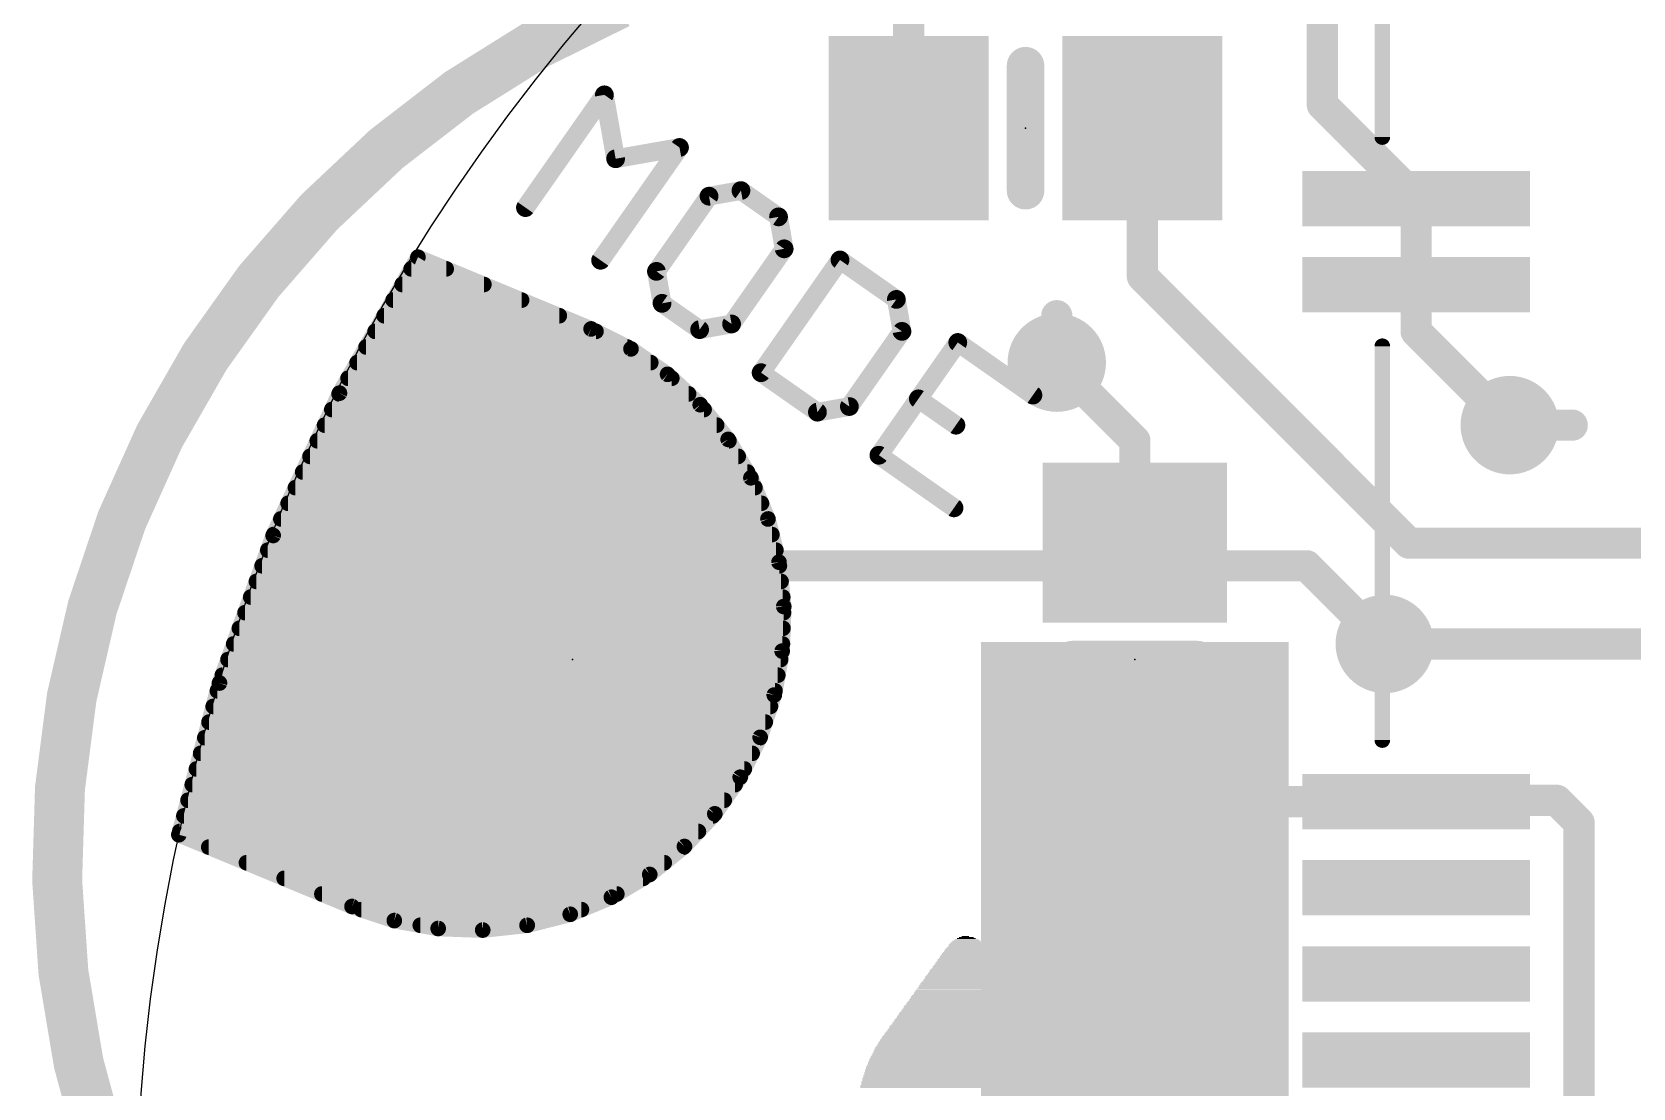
# Model space of a CAD drawing. Extents: x -22.8 to 21.3, y -24.2 to 20.5.
# Drawn here: x -16.08 to -3.06, y 1.22 to 9.8 of the extents above; entities that cross this region are included whole.
import ezdxf

# ---------------------------------------------------------------- set-up
doc = ezdxf.new("R2010")
doc.units = 0
for name, color, linetype in [('1', 12, 'CONTINUOUS'), ('16', 132, 'CONTINUOUS'), ('17', 110, 'CONTINUOUS'), ('18', 110, 'CONTINUOUS'), ('20', 53, 'CONTINUOUS'), ('21', 40, 'CONTINUOUS'), ('23', 53, 'CONTINUOUS')]:
    doc.layers.add(name, color=color, linetype=linetype)

# ---------------------------------------------------------------- blocks, each defined once
blk = doc.blocks.new('RECT')
blk.add_solid([(-0.5, -0.5), (0.5, -0.5), (-0.5, 0.5), (0.5, 0.5)])
blk = doc.blocks.new('ROUNDP')
at = {"const_width": 0.5}
blk.add_lwpolyline([(0, -0.25, 1), (0, 0.25, 1), (0, -0.25)], format="xyb", dxfattribs=at)
blk = doc.blocks.new('ROUNDV')
at = {"const_width": 0.5}
blk.add_lwpolyline([(0, -0.25, 1), (0, 0.25, 1), (0, -0.25)], format="xyb", dxfattribs=at)

msp = doc.modelspace()

# ---------------------------------------------------------------- linework, layer by layer
at = {"layer": '1'}
for points, const_width in [([(-5.588, 9.208), (-5.588, 10.287)], 0.254), ([(-8.951, 9.017), (-8.951, 10.133)], 0.254), ([(-4.825, 8.445), (-5.588, 9.208)], 0.254), ([(-7.051, 9.017), (-7.051, 7.813)], 0.254), ([(-4.825, 8.445), (-4.825, 7.745)], 0.254), ([(-12.9413, 7.9691), (-13.5793, 6.864)], 0.127), ([(-11.5333, 7.3859), (-12.9413, 7.9691)], 0.127), ([(-13.0695, 7.747), (-12.4052, 7.747)], 0.127), ([(-12.9962, 7.874), (-12.7118, 7.874)], 0.127), ([(-7.051, 7.813), (-4.883, 5.645)], 0.254), ([(-4.825, 7.745), (-4.825, 7.365)], 0.254), ([(-13.1428, 7.62), (-12.0986, 7.62)], 0.127), ([(-13.2162, 7.493), (-11.792, 7.493)], 0.127), ([(-13.2895, 7.366), (-11.4936, 7.366)], 0.127), ([(-11.2092, 7.2236), (-11.5333, 7.3859)], 0.127), ([(-4.825, 7.365), (-4.064, 6.604)], 0.254), ([(-13.3628, 7.239), (-11.2399, 7.239)], 0.127), ([(-13.4361, 7.112), (-11.0484, 7.112)], 0.127), ([(-10.9116, 7.017), (-11.2092, 7.2236)], 0.127), ([(-7.112, 6.477), (-7.747, 7.112)], 0.254), ([(-13.5095, 6.985), (-10.8772, 6.985)], 0.127), ([(-10.6463, 6.77), (-10.9116, 7.017)], 0.127), ([(-13.5793, 6.864), (-14.1186, 5.7075)], 0.127), ([(-13.5821, 6.858), (-10.7408, 6.858)], 0.127), ([(-13.6413, 6.731), (-10.6149, 6.731)], 0.127), ([(-10.4189, 6.4878), (-10.6463, 6.77)], 0.127), ([(-13.7006, 6.604), (-10.5125, 6.604)], 0.127), ([(-13.7598, 6.477), (-10.4125, 6.477)], 0.127), ([(-10.234, 6.1762), (-10.4189, 6.4878)], 0.127), ([(-7.112, 5.649), (-7.112, 6.477)], 0.254), ([(-13.819, 6.35), (-10.3371, 6.35)], 0.127), ([(-13.8782, 6.223), (-10.2618, 6.223)], 0.127), ([(-13.9374, 6.096), (-10.2008, 6.096)], 0.127), ([(-10.0953, 5.8413), (-10.234, 6.1762)], 0.127), ([(-13.9967, 5.969), (-10.1482, 5.969)], 0.127), ([(-14.0559, 5.842), (-10.0956, 5.842)], 0.127), ([(-10.0057, 5.4902), (-10.0953, 5.8413)], 0.127), ([(-14.1186, 5.7075), (-14.5551, 4.5083)], 0.127), ([(-14.1151, 5.715), (-10.0631, 5.715)], 0.127), ([(-4.883, 5.645), (4.825, 5.645)], 0.254), ([(-14.1621, 5.588), (-10.0306, 5.588)], 0.127), ([(-14.2083, 5.461), (-10.0025, 5.461)], 0.127), ([(-9.9669, 5.1299), (-10.0057, 5.4902)], 0.127), ([(-14.2546, 5.334), (-9.9889, 5.334)], 0.127), ([(-14.3008, 5.207), (-9.9752, 5.207)], 0.127), ([(-14.347, 5.08), (-9.9687, 5.08)], 0.127), ([(-9.9799, 4.7677), (-9.9669, 5.1299)], 0.127), ([(-14.3932, 4.953), (-9.9733, 4.953)], 0.127), ([(-5.08, 4.826), (-2.54, 4.826)], 0.254), ([(-14.4394, 4.826), (-9.9778, 4.826)], 0.127), ([(-10.0442, 4.411), (-9.9799, 4.7677)], 0.127), ([(-14.4857, 4.699), (-9.9923, 4.699)], 0.127), ([(-14.5551, 4.5083), (-14.8853, 3.2758)], 0.127), ([(-14.5319, 4.572), (-10.0152, 4.572)], 0.127), ([(-14.572, 4.445), (-10.0381, 4.445)], 0.127), ([(-10.1587, 4.0672), (-10.0442, 4.411)], 0.127), ([(-14.6061, 4.318), (-10.0752, 4.318)], 0.127), ([(-14.6401, 4.191), (-10.1175, 4.191)], 0.127), ([(-14.6741, 4.064), (-10.1603, 4.064)], 0.127), ([(-10.3209, 3.7431), (-10.1587, 4.0672)], 0.127), ([(-14.7082, 3.937), (-10.2238, 3.937)], 0.127), ([(-14.7422, 3.81), (-10.2874, 3.81)], 0.127), ([(-10.5276, 3.4454), (-10.3209, 3.7431)], 0.127), ([(-6.908, 3.545), (-7.112, 3.749)], 0.254), ([(-14.7762, 3.683), (-10.3626, 3.683)], 0.127), ([(-4.825, 3.545), (-6.908, 3.545)], 0.254), ([(-4.814, 3.556), (-4.825, 3.545)], 0.254), ([(-3.683, 3.556), (-4.814, 3.556)], 0.254), ([(-3.5, 3.373), (-3.683, 3.556)], 0.254), ([(-14.8102, 3.556), (-10.4508, 3.556)], 0.127), ([(-14.8443, 3.429), (-10.5429, 3.429)], 0.127), ([(-10.7745, 3.1802), (-10.5276, 3.4454)], 0.127), ([(-3.5, -4.38), (-3.5, 3.373)], 0.254), ([(-14.8853, 3.2758), (-13.4773, 2.6926)], 0.127), ([(-14.8783, 3.302), (-10.6611, 3.302)], 0.127), ([(-14.6421, 3.175), (-10.781, 3.175)], 0.127), ([(-11.0567, 2.9528), (-10.7745, 3.1802)], 0.127), ([(-14.3355, 3.048), (-10.9386, 3.048)], 0.127), ([(-11.3684, 2.7679), (-11.0567, 2.9528)], 0.127), ([(-14.0289, 2.921), (-11.1103, 2.921)], 0.127), ([(-13.7223, 2.794), (-11.3243, 2.794)], 0.127), ([(-13.4773, 2.6926), (-13.1335, 2.5781)], 0.127), ([(-11.7032, 2.6292), (-11.3684, 2.7679)], 0.127), ([(-13.4006, 2.667), (-11.6119, 2.667)], 0.127), ([(-13.1335, 2.5781), (-12.7768, 2.5138)], 0.127), ([(-12.9223, 2.54), (-12.0526, 2.54)], 0.127), ([(-12.0543, 2.5396), (-11.7032, 2.6292)], 0.127), ([(-12.7768, 2.5138), (-12.4147, 2.5008)], 0.127), ([(-12.4147, 2.5008), (-12.0543, 2.5396)], 0.127)]:
    msp.add_lwpolyline(points, dxfattribs=dict(at, const_width=const_width))
for points, const_width in [([(-5.5431, 9.2529, 1), (-5.6329, 9.1631)], 0.127), ([(-5.6515, 9.208, 1), (-5.5245, 9.208)], 0.127), ([(-6.9875, 9.017, 1), (-7.1145, 9.017)], 0.127), ([(-9.0145, 9.017, 1), (-8.8875, 9.017)], 0.127), ([(-4.7615, 8.445, 1), (-4.8885, 8.445)], 0.127), ([(-4.8699, 8.4001, 1), (-4.7801, 8.4899)], 0.127), ([(-12.9292, 7.9984, 1), (-12.9535, 7.9397)], 0.0635), ([(-12.9138, 7.9532, 1), (-12.9688, 7.9849)], 0.0635), ([(-13.0695, 7.7788, 1), (-13.0695, 7.7153)], 0.0635), ([(-12.9962, 7.9058, 1), (-12.9962, 7.8423)], 0.0635), ([(-12.7118, 7.8423, 1), (-12.7118, 7.9058)], 0.0635), ([(-12.4052, 7.7153, 1), (-12.4052, 7.7788)], 0.0635), ([(-7.0061, 7.8579, 1), (-7.0959, 7.7681)], 0.127), ([(-7.1145, 7.813, 1), (-6.9875, 7.813)], 0.127), ([(-4.7615, 7.745, 1), (-4.8885, 7.745)], 0.127), ([(-13.1428, 7.6517, 1), (-13.1428, 7.5883)], 0.0635), ([(-12.0986, 7.5883, 1), (-12.0986, 7.6517)], 0.0635), ([(-4.8885, 7.745, 1), (-4.7615, 7.745)], 0.127), ([(-13.2162, 7.5248, 1), (-13.2162, 7.4613)], 0.0635), ([(-11.792, 7.4613, 1), (-11.792, 7.5248)], 0.0635), ([(-13.2895, 7.3978, 1), (-13.2895, 7.3343)], 0.0635), ([(-11.5191, 7.4143, 1), (-11.5475, 7.3575)], 0.0635), ([(-11.5455, 7.3565, 1), (-11.5212, 7.4152)], 0.0635), ([(-11.4936, 7.3343, 1), (-11.4936, 7.3978)], 0.0635), ([(-4.7801, 7.4099, 1), (-4.8699, 7.3201)], 0.127), ([(-4.8885, 7.365, 1), (-4.7615, 7.365)], 0.127), ([(-13.3628, 7.2708, 1), (-13.3628, 7.2073)], 0.0635), ([(-11.2399, 7.2073, 1), (-11.2399, 7.2708)], 0.0635), ([(-13.4361, 7.1437, 1), (-13.4361, 7.0803)], 0.0635), ([(-11.1911, 7.2497, 1), (-11.2274, 7.1976)], 0.0635), ([(-11.2235, 7.1952, 1), (-11.195, 7.252)], 0.0635), ([(-11.0484, 7.0803, 1), (-11.0484, 7.1437)], 0.0635), ([(-7.7021, 7.1569, 1), (-7.7919, 7.0671)], 0.127), ([(-13.5095, 7.0168, 1), (-13.5095, 6.9533)], 0.0635), ([(-10.8899, 7.0402, 1), (-10.9332, 6.9937)], 0.0635), ([(-10.9297, 6.9909, 1), (-10.8934, 7.043)], 0.0635), ([(-10.8772, 6.9533, 1), (-10.8772, 7.0168)], 0.0635), ([(-13.5821, 6.8898, 1), (-13.5821, 6.8263)], 0.0635), ([(-13.6068, 6.8798, 1), (-13.5518, 6.8481)], 0.0635), ([(-13.5506, 6.8505, 1), (-13.6081, 6.8774)], 0.0635), ([(-10.7408, 6.8263, 1), (-10.7408, 6.8898)], 0.0635), ([(-13.6413, 6.7628, 1), (-13.6413, 6.6993)], 0.0635), ([(-10.6216, 6.7899, 1), (-10.671, 6.7501)], 0.0635), ([(-10.668, 6.7468, 1), (-10.6247, 6.7932)], 0.0635), ([(-10.6149, 6.6993, 1), (-10.6149, 6.7628)], 0.0635), ([(-13.7006, 6.6357, 1), (-13.7006, 6.5723)], 0.0635), ([(-10.5125, 6.5723, 1), (-10.5125, 6.6357)], 0.0635), ([(-4.1089, 6.5591, 1), (-4.0191, 6.6489)], 0.127), ([(-13.7598, 6.5088, 1), (-13.7598, 6.4453)], 0.0635), ([(-10.3916, 6.504, 1), (-10.4462, 6.4716)], 0.0635), ([(-10.4436, 6.4679, 1), (-10.3942, 6.5077)], 0.0635), ([(-10.4125, 6.4453, 1), (-10.4125, 6.5088)], 0.0635), ([(-7.0485, 6.477, 1), (-7.1755, 6.477)], 0.127), ([(-7.1569, 6.4321, 1), (-7.0671, 6.5219)], 0.127), ([(-13.819, 6.3818, 1), (-13.819, 6.3183)], 0.0635), ([(-10.3371, 6.3183, 1), (-10.3371, 6.3818)], 0.0635), ([(-13.8782, 6.2547, 1), (-13.8782, 6.1913)], 0.0635), ([(-10.2618, 6.1913, 1), (-10.2618, 6.2547)], 0.0635), ([(-13.9374, 6.1277, 1), (-13.9374, 6.0643)], 0.0635), ([(-10.2047, 6.1883, 1), (-10.2633, 6.164)], 0.0635), ([(-10.2613, 6.16, 1), (-10.2067, 6.1924)], 0.0635), ([(-10.2008, 6.0643, 1), (-10.2008, 6.1277)], 0.0635), ([(-13.9967, 6.0008, 1), (-13.9967, 5.9373)], 0.0635), ([(-10.1482, 5.9373, 1), (-10.1482, 6.0008)], 0.0635), ([(-14.0559, 5.8738, 1), (-14.0559, 5.8103)], 0.0635), ([(-10.0645, 5.8492, 1), (-10.1261, 5.8335)], 0.0635), ([(-10.1246, 5.8292, 1), (-10.066, 5.8535)], 0.0635), ([(-10.0956, 5.8103, 1), (-10.0956, 5.8738)], 0.0635), ([(-14.1474, 5.7209, 1), (-14.0898, 5.694)], 0.0635), ([(-14.0888, 5.6966, 1), (-14.1485, 5.7183)], 0.0635), ([(-14.1151, 5.7467, 1), (-14.1151, 5.6833)], 0.0635), ([(-10.0631, 5.6833, 1), (-10.0631, 5.7467)], 0.0635), ([(-4.883, 5.7085, 1), (-4.883, 5.5815)], 0.127), ([(-4.9279, 5.6001, 1), (-4.8381, 5.6899)], 0.127), ([(-14.1621, 5.6197, 1), (-14.1621, 5.5563)], 0.0635), ([(-10.0306, 5.5563, 1), (-10.0306, 5.6197)], 0.0635), ([(-7.1755, 5.649, 1), (-7.0485, 5.649)], 0.127), ([(-14.2083, 5.4928, 1), (-14.2083, 5.4293)], 0.0635), ([(-9.9741, 5.4936, 1), (-10.0373, 5.4868)], 0.0635), ([(-10.0364, 5.4823, 1), (-9.9749, 5.498)], 0.0635), ([(-10.0025, 5.4293, 1), (-10.0025, 5.4928)], 0.0635), ([(-14.2546, 5.3658, 1), (-14.2546, 5.3023)], 0.0635), ([(-9.9889, 5.3023, 1), (-9.9889, 5.3658)], 0.0635), ([(-14.3008, 5.2387, 1), (-14.3008, 5.1753)], 0.0635), ([(-9.9752, 5.1753, 1), (-9.9752, 5.2387)], 0.0635), ([(-14.347, 5.1117, 1), (-14.347, 5.0483)], 0.0635), ([(-9.9352, 5.1287, 1), (-9.9987, 5.131)], 0.0635), ([(-9.9985, 5.1265, 1), (-9.9354, 5.1333)], 0.0635), ([(-9.9687, 5.0483, 1), (-9.9687, 5.1117)], 0.0635), ([(-14.3932, 4.9848, 1), (-14.3932, 4.9213)], 0.0635), ([(-9.9733, 4.9213, 1), (-9.9733, 4.9848)], 0.0635), ([(-5.08, 4.8895, 1), (-5.08, 4.7625)], 0.127), ([(-14.4394, 4.8578, 1), (-14.4394, 4.7943)], 0.0635), ([(-9.9486, 4.7621, 1), (-10.0111, 4.7733)], 0.0635), ([(-9.9778, 4.7943, 1), (-9.9778, 4.8578)], 0.0635), ([(-14.4857, 4.7307, 1), (-14.4857, 4.6673)], 0.0635), ([(-10.0116, 4.7688, 1), (-9.9481, 4.7666)], 0.0635), ([(-9.9923, 4.6673, 1), (-9.9923, 4.7307)], 0.0635), ([(-14.5244, 4.5001, 1), (-14.5857, 4.5166)], 0.0635), ([(-14.5319, 4.6037, 1), (-14.5319, 4.5403)], 0.0635), ([(-10.0152, 4.5403, 1), (-10.0152, 4.6037)], 0.0635), ([(-14.572, 4.4768, 1), (-14.572, 4.4133)], 0.0635), ([(-14.5849, 4.5192, 1), (-14.5252, 4.4975)], 0.0635), ([(-10.0755, 4.4167, 1), (-10.013, 4.4054)], 0.0635), ([(-10.0141, 4.401, 1), (-10.0744, 4.4211)], 0.0635), ([(-10.0381, 4.4133, 1), (-10.0381, 4.4768)], 0.0635), ([(-14.6061, 4.3498, 1), (-14.6061, 4.2863)], 0.0635), ([(-10.0752, 4.2863, 1), (-10.0752, 4.3498)], 0.0635), ([(-14.6401, 4.2227, 1), (-14.6401, 4.1593)], 0.0635), ([(-10.1175, 4.1593, 1), (-10.1175, 4.2227)], 0.0635), ([(-14.6741, 4.0957, 1), (-14.6741, 4.0323)], 0.0635), ([(-10.1888, 4.0772, 1), (-10.1285, 4.0572)], 0.0635), ([(-10.1303, 4.053, 1), (-10.1871, 4.0814)], 0.0635), ([(-10.1603, 4.0323, 1), (-10.1603, 4.0957)], 0.0635), ([(-14.7082, 3.9688, 1), (-14.7082, 3.9053)], 0.0635), ([(-10.2238, 3.9053, 1), (-10.2238, 3.9688)], 0.0635), ([(-14.7422, 3.8418, 1), (-14.7422, 3.7782)], 0.0635), ([(-10.3493, 3.7573, 1), (-10.2925, 3.7289)], 0.0635), ([(-10.2948, 3.725, 1), (-10.347, 3.7612)], 0.0635), ([(-10.2874, 3.7782, 1), (-10.2874, 3.8418)], 0.0635), ([(-7.0671, 3.7939, 1), (-7.1569, 3.7041)], 0.127), ([(-14.7762, 3.7148, 1), (-14.7762, 3.6513)], 0.0635), ([(-10.3626, 3.6513, 1), (-10.3626, 3.7148)], 0.0635), ([(-6.908, 3.6085, 1), (-6.908, 3.4815)], 0.127), ([(-6.9529, 3.5001, 1), (-6.8631, 3.5899)], 0.127), ([(-4.8699, 3.5899, 1), (-4.7801, 3.5001)], 0.127), ([(-4.814, 3.6195, 1), (-4.814, 3.4925)], 0.127), ([(-4.7691, 3.5111, 1), (-4.8589, 3.6009)], 0.127), ([(-4.825, 3.4815, 1), (-4.825, 3.6085)], 0.127), ([(-3.6381, 3.6009, 1), (-3.7279, 3.5111)], 0.127), ([(-3.683, 3.4925, 1), (-3.683, 3.6195)], 0.127), ([(-14.8102, 3.5878, 1), (-14.8102, 3.5242)], 0.0635), ([(-10.4508, 3.5242, 1), (-10.4508, 3.5878)], 0.0635), ([(-14.8443, 3.4608, 1), (-14.8443, 3.3973)], 0.0635), ([(-10.5537, 3.4635, 1), (-10.5015, 3.4273)], 0.0635), ([(-10.5043, 3.4238, 1), (-10.5508, 3.4671)], 0.0635), ([(-10.5429, 3.3973, 1), (-10.5429, 3.4608)], 0.0635), ([(-3.4365, 3.373, 1), (-3.5635, 3.373)], 0.127), ([(-3.5449, 3.3281, 1), (-3.4551, 3.4179)], 0.127), ([(-14.8732, 3.3051, 1), (-14.8975, 3.2464)], 0.0635), ([(-14.916, 3.284, 1), (-14.8547, 3.2675)], 0.0635), ([(-14.8783, 3.3338, 1), (-14.8783, 3.2702)], 0.0635), ([(-10.6611, 3.2702, 1), (-10.6611, 3.3338)], 0.0635), ([(-14.6421, 3.2068, 1), (-14.6421, 3.1433)], 0.0635), ([(-10.7978, 3.2018, 1), (-10.7513, 3.1586)], 0.0635), ([(-10.7546, 3.1555, 1), (-10.7944, 3.2049)], 0.0635), ([(-10.781, 3.1433, 1), (-10.781, 3.2068)], 0.0635), ([(-14.3355, 3.0798, 1), (-14.3355, 3.0162)], 0.0635), ([(-11.0766, 2.9775, 1), (-11.0368, 2.9281)], 0.0635), ([(-11.0405, 2.9255, 1), (-11.0729, 2.9801)], 0.0635), ([(-10.9386, 3.0162, 1), (-10.9386, 3.0798)], 0.0635), ([(-14.0289, 2.9528, 1), (-14.0289, 2.8893)], 0.0635), ([(-11.1103, 2.8893, 1), (-11.1103, 2.9528)], 0.0635), ([(-13.7223, 2.8258, 1), (-13.7223, 2.7622)], 0.0635), ([(-13.4673, 2.7227, 1), (-13.4874, 2.6624)], 0.0635), ([(-13.4895, 2.6632, 1), (-13.4652, 2.7219)], 0.0635), ([(-11.3846, 2.7952, 1), (-11.3522, 2.7406)], 0.0635), ([(-11.3562, 2.7385, 1), (-11.3805, 2.7972)], 0.0635), ([(-11.3243, 2.7622, 1), (-11.3243, 2.8258)], 0.0635), ([(-13.4006, 2.6988, 1), (-13.4006, 2.6353)], 0.0635), ([(-13.1279, 2.6093, 1), (-13.1391, 2.5469)], 0.0635), ([(-13.1435, 2.548, 1), (-13.1235, 2.6082)], 0.0635), ([(-12.9223, 2.5718, 1), (-12.9223, 2.5082)], 0.0635), ([(-12.0526, 2.5082, 1), (-12.0526, 2.5718)], 0.0635), ([(-11.7153, 2.6585, 1), (-11.691, 2.5999)], 0.0635), ([(-11.6953, 2.5984, 1), (-11.711, 2.6599)], 0.0635), ([(-11.6119, 2.6353, 1), (-11.6119, 2.6988)], 0.0635), ([(-12.7757, 2.5455, 1), (-12.778, 2.482)], 0.0635), ([(-12.7825, 2.4825, 1), (-12.7712, 2.545)], 0.0635), ([(-12.4181, 2.5324, 1), (-12.4113, 2.4693)], 0.0635), ([(-12.4158, 2.4691, 1), (-12.4135, 2.5326)], 0.0635), ([(-12.0622, 2.5703, 1), (-12.0465, 2.5088)], 0.0635), ([(-12.0509, 2.508, 1), (-12.0577, 2.5711)], 0.0635)]:
    msp.add_lwpolyline(points, format="xyb", dxfattribs=dict(at, const_width=const_width))
at = {"layer": '16'}
for points, const_width in [([(-11.303, 10.033, 0.4142), (-15.24, 0)], 0.4064), ([(-12.9292, 7.9984, 1), (-12.9535, 7.9397)], 0.0635), ([(-12.9138, 7.9532, 1), (-12.9688, 7.9849)], 0.0635), ([(-13.0695, 7.7788, 1), (-13.0695, 7.7153)], 0.0635), ([(-12.9962, 7.9058, 1), (-12.9962, 7.8423)], 0.0635), ([(-12.7118, 7.8423, 1), (-12.7118, 7.9058)], 0.0635), ([(-12.4052, 7.7153, 1), (-12.4052, 7.7788)], 0.0635), ([(-13.1428, 7.6517, 1), (-13.1428, 7.5883)], 0.0635), ([(-12.0986, 7.5883, 1), (-12.0986, 7.6517)], 0.0635), ([(-13.2162, 7.5248, 1), (-13.2162, 7.4613)], 0.0635), ([(-11.792, 7.4613, 1), (-11.792, 7.5248)], 0.0635), ([(-7.6835, 7.493, 1), (-7.8105, 7.493)], 0.127), ([(-13.2895, 7.3978, 1), (-13.2895, 7.3343)], 0.0635), ([(-11.5191, 7.4143, 1), (-11.5475, 7.3575)], 0.0635), ([(-11.5455, 7.3565, 1), (-11.5212, 7.4152)], 0.0635), ([(-11.4936, 7.3343, 1), (-11.4936, 7.3978)], 0.0635), ([(-13.3628, 7.2708, 1), (-13.3628, 7.2073)], 0.0635), ([(-11.2399, 7.2073, 1), (-11.2399, 7.2708)], 0.0635), ([(-13.4361, 7.1437, 1), (-13.4361, 7.0803)], 0.0635), ([(-11.1911, 7.2497, 1), (-11.2274, 7.1976)], 0.0635), ([(-11.2235, 7.1952, 1), (-11.195, 7.252)], 0.0635), ([(-11.0484, 7.0803, 1), (-11.0484, 7.1437)], 0.0635), ([(-7.8105, 7.112, 1), (-7.6835, 7.112)], 0.127), ([(-13.5095, 7.0168, 1), (-13.5095, 6.9533)], 0.0635), ([(-10.8899, 7.0402, 1), (-10.9332, 6.9937)], 0.0635), ([(-10.9297, 6.9909, 1), (-10.8934, 7.043)], 0.0635), ([(-10.8772, 6.9533, 1), (-10.8772, 7.0168)], 0.0635), ([(-13.5821, 6.8898, 1), (-13.5821, 6.8263)], 0.0635), ([(-13.6068, 6.8798, 1), (-13.5518, 6.8481)], 0.0635), ([(-13.5506, 6.8505, 1), (-13.6081, 6.8774)], 0.0635), ([(-10.7408, 6.8263, 1), (-10.7408, 6.8898)], 0.0635), ([(-13.6413, 6.7628, 1), (-13.6413, 6.6993)], 0.0635), ([(-10.6216, 6.7899, 1), (-10.671, 6.7501)], 0.0635), ([(-10.668, 6.7468, 1), (-10.6247, 6.7932)], 0.0635), ([(-10.6149, 6.6993, 1), (-10.6149, 6.7628)], 0.0635), ([(-13.7006, 6.6357, 1), (-13.7006, 6.5723)], 0.0635), ([(-10.5125, 6.5723, 1), (-10.5125, 6.6357)], 0.0635), ([(-4.064, 6.6675, 1), (-4.064, 6.5405)], 0.127), ([(-3.556, 6.5405, 1), (-3.556, 6.6675)], 0.127), ([(-13.7598, 6.5088, 1), (-13.7598, 6.4453)], 0.0635), ([(-10.3916, 6.504, 1), (-10.4462, 6.4716)], 0.0635), ([(-10.4436, 6.4679, 1), (-10.3942, 6.5077)], 0.0635), ([(-10.4125, 6.4453, 1), (-10.4125, 6.5088)], 0.0635), ([(-13.819, 6.3818, 1), (-13.819, 6.3183)], 0.0635), ([(-10.3371, 6.3183, 1), (-10.3371, 6.3818)], 0.0635), ([(-13.8782, 6.2547, 1), (-13.8782, 6.1913)], 0.0635), ([(-10.2618, 6.1913, 1), (-10.2618, 6.2547)], 0.0635), ([(-13.9374, 6.1277, 1), (-13.9374, 6.0643)], 0.0635), ([(-10.2047, 6.1883, 1), (-10.2633, 6.164)], 0.0635), ([(-10.2613, 6.16, 1), (-10.2067, 6.1924)], 0.0635), ([(-10.2008, 6.0643, 1), (-10.2008, 6.1277)], 0.0635), ([(-13.9967, 6.0008, 1), (-13.9967, 5.9373)], 0.0635), ([(-10.1482, 5.9373, 1), (-10.1482, 6.0008)], 0.0635), ([(-14.0559, 5.8738, 1), (-14.0559, 5.8103)], 0.0635), ([(-10.0645, 5.8492, 1), (-10.1261, 5.8335)], 0.0635), ([(-10.1246, 5.8292, 1), (-10.066, 5.8535)], 0.0635), ([(-10.0956, 5.8103, 1), (-10.0956, 5.8738)], 0.0635), ([(-14.1474, 5.7209, 1), (-14.0898, 5.694)], 0.0635), ([(-14.0888, 5.6966, 1), (-14.1485, 5.7183)], 0.0635), ([(-14.1151, 5.7467, 1), (-14.1151, 5.6833)], 0.0635), ([(-10.0631, 5.6833, 1), (-10.0631, 5.7467)], 0.0635), ([(-14.1621, 5.6197, 1), (-14.1621, 5.5563)], 0.0635), ([(-10.0306, 5.5563, 1), (-10.0306, 5.6197)], 0.0635), ([(-14.2083, 5.4928, 1), (-14.2083, 5.4293)], 0.0635), ([(-10.922, 5.5245, 1), (-10.922, 5.3975)], 0.127), ([(-10.8771, 5.4161, 1), (-10.9669, 5.5059)], 0.127), ([(-9.9741, 5.4936, 1), (-10.0373, 5.4868)], 0.0635), ([(-10.0364, 5.4823, 1), (-9.9749, 5.498)], 0.0635), ([(-10.0025, 5.4293, 1), (-10.0025, 5.4928)], 0.0635), ([(-5.6701, 5.5059, 1), (-5.7599, 5.4161)], 0.127), ([(-5.715, 5.3975, 1), (-5.715, 5.5245)], 0.127), ([(-14.2546, 5.3658, 1), (-14.2546, 5.3023)], 0.0635), ([(-9.9889, 5.3023, 1), (-9.9889, 5.3658)], 0.0635), ([(-14.3008, 5.2387, 1), (-14.3008, 5.1753)], 0.0635), ([(-9.9752, 5.1753, 1), (-9.9752, 5.2387)], 0.0635), ([(-14.347, 5.1117, 1), (-14.347, 5.0483)], 0.0635), ([(-9.9352, 5.1287, 1), (-9.9987, 5.131)], 0.0635), ([(-9.9985, 5.1265, 1), (-9.9354, 5.1333)], 0.0635), ([(-9.9687, 5.0483, 1), (-9.9687, 5.1117)], 0.0635), ([(-14.3932, 4.9848, 1), (-14.3932, 4.9213)], 0.0635), ([(-9.9733, 4.9213, 1), (-9.9733, 4.9848)], 0.0635), ([(-14.4394, 4.8578, 1), (-14.4394, 4.7943)], 0.0635), ([(-9.9486, 4.7621, 1), (-10.0111, 4.7733)], 0.0635), ([(-9.9778, 4.7943, 1), (-9.9778, 4.8578)], 0.0635), ([(-5.1249, 4.7811, 1), (-5.0351, 4.8709)], 0.127), ([(-14.4857, 4.7307, 1), (-14.4857, 4.6673)], 0.0635), ([(-11.7289, 4.7439, 1), (-11.6391, 4.6541)], 0.127), ([(-10.0116, 4.7688, 1), (-9.9481, 4.7666)], 0.0635), ([(-9.9923, 4.6673, 1), (-9.9923, 4.7307)], 0.0635), ([(-14.5244, 4.5001, 1), (-14.5857, 4.5166)], 0.0635), ([(-14.5319, 4.6037, 1), (-14.5319, 4.5403)], 0.0635), ([(-10.0152, 4.5403, 1), (-10.0152, 4.6037)], 0.0635), ([(-14.572, 4.4768, 1), (-14.572, 4.4133)], 0.0635), ([(-14.5849, 4.5192, 1), (-14.5252, 4.4975)], 0.0635), ([(-10.0755, 4.4167, 1), (-10.013, 4.4054)], 0.0635), ([(-10.0141, 4.401, 1), (-10.0744, 4.4211)], 0.0635), ([(-10.0381, 4.4133, 1), (-10.0381, 4.4768)], 0.0635), ([(-14.6061, 4.3498, 1), (-14.6061, 4.2863)], 0.0635), ([(-10.0752, 4.2863, 1), (-10.0752, 4.3498)], 0.0635), ([(-14.6401, 4.2227, 1), (-14.6401, 4.1593)], 0.0635), ([(-10.1175, 4.1593, 1), (-10.1175, 4.2227)], 0.0635), ([(-14.6741, 4.0957, 1), (-14.6741, 4.0323)], 0.0635), ([(-10.1888, 4.0772, 1), (-10.1285, 4.0572)], 0.0635), ([(-10.1303, 4.053, 1), (-10.1871, 4.0814)], 0.0635), ([(-10.1603, 4.0323, 1), (-10.1603, 4.0957)], 0.0635), ([(-14.7082, 3.9688, 1), (-14.7082, 3.9053)], 0.0635), ([(-10.2238, 3.9053, 1), (-10.2238, 3.9688)], 0.0635), ([(-14.7422, 3.8418, 1), (-14.7422, 3.7782)], 0.0635), ([(-10.3493, 3.7573, 1), (-10.2925, 3.7289)], 0.0635), ([(-10.2948, 3.725, 1), (-10.347, 3.7612)], 0.0635), ([(-10.2874, 3.7782, 1), (-10.2874, 3.8418)], 0.0635), ([(-14.7762, 3.7148, 1), (-14.7762, 3.6513)], 0.0635), ([(-10.3626, 3.6513, 1), (-10.3626, 3.7148)], 0.0635), ([(-14.8102, 3.5878, 1), (-14.8102, 3.5242)], 0.0635), ([(-10.4508, 3.5242, 1), (-10.4508, 3.5878)], 0.0635), ([(-14.8443, 3.4608, 1), (-14.8443, 3.3973)], 0.0635), ([(-10.5537, 3.4635, 1), (-10.5015, 3.4273)], 0.0635), ([(-10.5043, 3.4238, 1), (-10.5508, 3.4671)], 0.0635), ([(-10.5429, 3.3973, 1), (-10.5429, 3.4608)], 0.0635), ([(-14.8732, 3.3051, 1), (-14.8975, 3.2464)], 0.0635), ([(-14.916, 3.284, 1), (-14.8547, 3.2675)], 0.0635), ([(-14.8783, 3.3338, 1), (-14.8783, 3.2702)], 0.0635), ([(-10.6611, 3.2702, 1), (-10.6611, 3.3338)], 0.0635), ([(-14.6421, 3.2068, 1), (-14.6421, 3.1433)], 0.0635), ([(-10.7978, 3.2018, 1), (-10.7513, 3.1586)], 0.0635), ([(-10.7546, 3.1555, 1), (-10.7944, 3.2049)], 0.0635), ([(-10.781, 3.1433, 1), (-10.781, 3.2068)], 0.0635), ([(-14.3355, 3.0798, 1), (-14.3355, 3.0162)], 0.0635), ([(-11.0766, 2.9775, 1), (-11.0368, 2.9281)], 0.0635), ([(-11.0405, 2.9255, 1), (-11.0729, 2.9801)], 0.0635), ([(-10.9386, 3.0162, 1), (-10.9386, 3.0798)], 0.0635), ([(-14.0289, 2.9528, 1), (-14.0289, 2.8893)], 0.0635), ([(-11.1103, 2.8893, 1), (-11.1103, 2.9528)], 0.0635), ([(-13.7223, 2.8258, 1), (-13.7223, 2.7622)], 0.0635), ([(-13.4673, 2.7227, 1), (-13.4874, 2.6624)], 0.0635), ([(-13.4895, 2.6632, 1), (-13.4652, 2.7219)], 0.0635), ([(-11.3846, 2.7952, 1), (-11.3522, 2.7406)], 0.0635), ([(-11.3562, 2.7385, 1), (-11.3805, 2.7972)], 0.0635), ([(-11.3243, 2.7622, 1), (-11.3243, 2.8258)], 0.0635), ([(-13.4006, 2.6988, 1), (-13.4006, 2.6353)], 0.0635), ([(-13.1279, 2.6093, 1), (-13.1391, 2.5469)], 0.0635), ([(-13.1435, 2.548, 1), (-13.1235, 2.6082)], 0.0635), ([(-12.9223, 2.5718, 1), (-12.9223, 2.5082)], 0.0635), ([(-12.0526, 2.5082, 1), (-12.0526, 2.5718)], 0.0635), ([(-11.7153, 2.6585, 1), (-11.691, 2.5999)], 0.0635), ([(-11.6953, 2.5984, 1), (-11.711, 2.6599)], 0.0635), ([(-11.6119, 2.6353, 1), (-11.6119, 2.6988)], 0.0635), ([(-12.7757, 2.5455, 1), (-12.778, 2.482)], 0.0635), ([(-12.7825, 2.4825, 1), (-12.7712, 2.545)], 0.0635), ([(-12.4181, 2.5324, 1), (-12.4113, 2.4693)], 0.0635), ([(-12.4158, 2.4691, 1), (-12.4135, 2.5326)], 0.0635), ([(-12.0622, 2.5703, 1), (-12.0465, 2.5088)], 0.0635), ([(-12.0509, 2.508, 1), (-12.0577, 2.5711)], 0.0635)]:
    msp.add_lwpolyline(points, format="xyb", dxfattribs=dict(at, const_width=const_width))
for points, const_width in [([(-12.9413, 7.9691), (-13.5793, 6.864)], 0.127), ([(-11.5333, 7.3859), (-12.9413, 7.9691)], 0.127), ([(-13.0695, 7.747), (-12.4052, 7.747)], 0.127), ([(-12.9962, 7.874), (-12.7118, 7.874)], 0.127), ([(-13.1428, 7.62), (-12.0986, 7.62)], 0.127), ([(-13.2162, 7.493), (-11.792, 7.493)], 0.127), ([(-7.747, 7.112), (-7.747, 7.493)], 0.254), ([(-13.2895, 7.366), (-11.4936, 7.366)], 0.127), ([(-11.2092, 7.2236), (-11.5333, 7.3859)], 0.127), ([(-13.3628, 7.239), (-11.2399, 7.239)], 0.127), ([(-13.4361, 7.112), (-11.0484, 7.112)], 0.127), ([(-10.9116, 7.017), (-11.2092, 7.2236)], 0.127), ([(-13.5095, 6.985), (-10.8772, 6.985)], 0.127), ([(-10.6463, 6.77), (-10.9116, 7.017)], 0.127), ([(-13.5793, 6.864), (-14.1186, 5.7075)], 0.127), ([(-13.5821, 6.858), (-10.7408, 6.858)], 0.127), ([(-13.6413, 6.731), (-10.6149, 6.731)], 0.127), ([(-10.4189, 6.4878), (-10.6463, 6.77)], 0.127), ([(-13.7006, 6.604), (-10.5125, 6.604)], 0.127), ([(-4.064, 6.604), (-3.556, 6.604)], 0.254), ([(-13.7598, 6.477), (-10.4125, 6.477)], 0.127), ([(-10.234, 6.1762), (-10.4189, 6.4878)], 0.127), ([(-13.819, 6.35), (-10.3371, 6.35)], 0.127), ([(-13.8782, 6.223), (-10.2618, 6.223)], 0.127), ([(-13.9374, 6.096), (-10.2008, 6.096)], 0.127), ([(-10.0953, 5.8413), (-10.234, 6.1762)], 0.127), ([(-13.9967, 5.969), (-10.1482, 5.969)], 0.127), ([(-14.0559, 5.842), (-10.0956, 5.842)], 0.127), ([(-10.0057, 5.4902), (-10.0953, 5.8413)], 0.127), ([(-14.1186, 5.7075), (-14.5551, 4.5083)], 0.127), ([(-14.1151, 5.715), (-10.0631, 5.715)], 0.127), ([(-14.1621, 5.588), (-10.0306, 5.588)], 0.127), ([(-14.2083, 5.461), (-10.0025, 5.461)], 0.127), ([(-11.684, 4.699), (-10.922, 5.461)], 0.254), ([(-10.922, 5.461), (-5.715, 5.461)], 0.254), ([(-9.9669, 5.1299), (-10.0057, 5.4902)], 0.127), ([(-5.715, 5.461), (-5.08, 4.826)], 0.254), ([(-14.2546, 5.334), (-9.9889, 5.334)], 0.127), ([(-14.3008, 5.207), (-9.9752, 5.207)], 0.127), ([(-14.347, 5.08), (-9.9687, 5.08)], 0.127), ([(-9.9799, 4.7677), (-9.9669, 5.1299)], 0.127), ([(-14.3932, 4.953), (-9.9733, 4.953)], 0.127), ([(-14.4394, 4.826), (-9.9778, 4.826)], 0.127), ([(-10.0442, 4.411), (-9.9799, 4.7677)], 0.127), ([(-14.4857, 4.699), (-9.9923, 4.699)], 0.127), ([(-14.5551, 4.5083), (-14.8853, 3.2758)], 0.127), ([(-14.5319, 4.572), (-10.0152, 4.572)], 0.127), ([(-14.572, 4.445), (-10.0381, 4.445)], 0.127), ([(-10.1587, 4.0672), (-10.0442, 4.411)], 0.127), ([(-14.6061, 4.318), (-10.0752, 4.318)], 0.127), ([(-14.6401, 4.191), (-10.1175, 4.191)], 0.127), ([(-14.6741, 4.064), (-10.1603, 4.064)], 0.127), ([(-10.3209, 3.7431), (-10.1587, 4.0672)], 0.127), ([(-14.7082, 3.937), (-10.2238, 3.937)], 0.127), ([(-14.7422, 3.81), (-10.2874, 3.81)], 0.127), ([(-10.5276, 3.4454), (-10.3209, 3.7431)], 0.127), ([(-14.7762, 3.683), (-10.3626, 3.683)], 0.127), ([(-14.8102, 3.556), (-10.4508, 3.556)], 0.127), ([(-14.8443, 3.429), (-10.5429, 3.429)], 0.127), ([(-10.7745, 3.1802), (-10.5276, 3.4454)], 0.127), ([(-14.8853, 3.2758), (-13.4773, 2.6926)], 0.127), ([(-14.8783, 3.302), (-10.6611, 3.302)], 0.127), ([(-14.6421, 3.175), (-10.781, 3.175)], 0.127), ([(-11.0567, 2.9528), (-10.7745, 3.1802)], 0.127), ([(-14.3355, 3.048), (-10.9386, 3.048)], 0.127), ([(-11.3684, 2.7679), (-11.0567, 2.9528)], 0.127), ([(-14.0289, 2.921), (-11.1103, 2.921)], 0.127), ([(-13.7223, 2.794), (-11.3243, 2.794)], 0.127), ([(-13.4773, 2.6926), (-13.1335, 2.5781)], 0.127), ([(-11.7032, 2.6292), (-11.3684, 2.7679)], 0.127), ([(-13.4006, 2.667), (-11.6119, 2.667)], 0.127), ([(-13.1335, 2.5781), (-12.7768, 2.5138)], 0.127), ([(-12.9223, 2.54), (-12.0526, 2.54)], 0.127), ([(-12.0543, 2.5396), (-11.7032, 2.6292)], 0.127), ([(-12.7768, 2.5138), (-12.4147, 2.5008)], 0.127), ([(-12.4147, 2.5008), (-12.0543, 2.5396)], 0.127)]:
    msp.add_lwpolyline(points, dxfattribs=dict(at, const_width=const_width))
at = {"layer": '20'}
msp.add_arc((0, 0), 15.24, 90, 180, dxfattribs=at)
at = {"layer": '21'}
for points, const_width in [([(-5.1, 8.945), (-5.1, 13.545)], 0.127), ([(-8.001, 8.509), (-8.001, 9.525)], 0.3048), ([(-12.0671, 8.3717), (-11.4255, 9.288)], 0.1524), ([(-11.4255, 9.288), (-11.3339, 8.7687)], 0.1524), ([(-10.8146, 8.8603), (-11.4562, 7.944)], 0.1524), ([(-11.3339, 8.7687), (-10.8146, 8.8603)], 0.1524), ([(-10.5745, 8.4645), (-11.0022, 7.8537)], 0.1524), ([(-10.3149, 8.5103), (-10.5745, 8.4645)], 0.1524), ([(-10.0094, 8.2964), (-10.3149, 8.5103)], 0.1524), ([(-9.9637, 8.0368), (-10.0094, 8.2964)], 0.1524), ([(-10.3914, 7.426), (-9.9637, 8.0368)], 0.1524), ([(-9.5097, 7.9465), (-10.1512, 7.0302)], 0.1524), ([(-9.0515, 7.6257), (-9.5097, 7.9465)], 0.1524), ([(-11.0022, 7.8537), (-10.9564, 7.594)], 0.1524), ([(-9.0057, 7.3661), (-9.0515, 7.6257)], 0.1524), ([(-10.9564, 7.594), (-10.651, 7.3802)], 0.1524), ([(-10.651, 7.3802), (-10.3914, 7.426)], 0.1524), ([(-9.4335, 6.7552), (-9.0057, 7.3661)], 0.1524), ([(-8.5517, 7.2758), (-9.1933, 6.3595)], 0.1524), ([(-7.9409, 6.848), (-8.5517, 7.2758)], 0.1524), ([(-5.1, 7.245), (-5.1, 4.045)], 0.127), ([(-10.1512, 7.0302), (-9.6931, 6.7094)], 0.1524), ([(-9.6931, 6.7094), (-9.4335, 6.7552)], 0.1524), ([(-8.8725, 6.8176), (-8.5671, 6.6038)], 0.1524), ([(-9.1933, 6.3595), (-8.5825, 5.9318)], 0.1524), ([(-7.62, 4.699), (-6.604, 4.699)], 0.3048)]:
    msp.add_lwpolyline(points, dxfattribs=dict(at, const_width=const_width))
for points, const_width in [([(-7.9248, 9.525, 1), (-8.0772, 9.525)], 0.1524), ([(-11.388, 9.2946, 1), (-11.463, 9.2814)], 0.0762), ([(-11.3943, 9.2661, 1), (-11.4567, 9.3098)], 0.0762), ([(-10.7834, 8.8384, 1), (-10.8459, 8.8821)], 0.0762), ([(-10.808, 8.8227, 1), (-10.8213, 8.8978)], 0.0762), ([(-5.1318, 8.945, 1), (-5.0683, 8.945)], 0.0635), ([(-11.3405, 8.8062, 1), (-11.3273, 8.7312)], 0.0762), ([(-11.3714, 8.7621, 1), (-11.2964, 8.7753)], 0.0762), ([(-10.5811, 8.502, 1), (-10.5679, 8.427)], 0.0762), ([(-10.5433, 8.4427, 1), (-10.6057, 8.4864)], 0.0762), ([(-10.293, 8.5415, 1), (-10.3367, 8.4791)], 0.0762), ([(-10.3082, 8.4728, 1), (-10.3215, 8.5478)], 0.0762), ([(-8.0772, 8.509, 1), (-7.9248, 8.509)], 0.1524), ([(-12.0983, 8.3936, 1), (-12.0359, 8.3499)], 0.0762), ([(-9.9719, 8.3031, 1), (-10.047, 8.2898)], 0.0762), ([(-10.0313, 8.2652, 1), (-9.9876, 8.3277)], 0.0762), ([(-10.0012, 8.0302, 1), (-9.9261, 8.0434)], 0.0762), ([(-9.9324, 8.0149, 1), (-9.9949, 8.0587)], 0.0762), ([(-11.4874, 7.9658, 1), (-11.425, 7.9221)], 0.0762), ([(-9.4878, 7.9777, 1), (-9.5315, 7.9153)], 0.0762), ([(-9.4784, 7.9246, 1), (-9.5409, 7.9683)], 0.0762), ([(-10.9647, 7.8603, 1), (-11.0397, 7.8471)], 0.0762), ([(-11.0334, 7.8755, 1), (-10.971, 7.8318)], 0.0762), ([(-9.014, 7.6323, 1), (-9.089, 7.6191)], 0.0762), ([(-9.0734, 7.5945, 1), (-9.0297, 7.6569)], 0.0762), ([(-10.9346, 7.6252, 1), (-10.9783, 7.5628)], 0.0762), ([(-10.994, 7.5874, 1), (-10.9189, 7.6007)], 0.0762), ([(-10.6576, 7.4177, 1), (-10.6444, 7.3427)], 0.0762), ([(-10.6729, 7.349, 1), (-10.6292, 7.4114)], 0.0762), ([(-10.4226, 7.4478, 1), (-10.3602, 7.4041)], 0.0762), ([(-10.3848, 7.3884, 1), (-10.398, 7.4635)], 0.0762), ([(-8.9745, 7.3442, 1), (-9.037, 7.3879)], 0.0762), ([(-9.0433, 7.3594, 1), (-8.9682, 7.3727)], 0.0762), ([(-8.5299, 7.307, 1), (-8.5736, 7.2445)], 0.0762), ([(-8.5205, 7.2539, 1), (-8.583, 7.2976)], 0.0762), ([(-5.0683, 7.245, 1), (-5.1318, 7.245)], 0.0635), ([(-10.1294, 7.0614, 1), (-10.1731, 6.999)], 0.0762), ([(-10.1824, 7.0521, 1), (-10.12, 7.0084)], 0.0762), ([(-7.9628, 6.8168, 1), (-7.919, 6.8792)], 0.0762), ([(-9.6997, 6.747, 1), (-9.6865, 6.6719)], 0.0762), ([(-9.715, 6.6782, 1), (-9.6712, 6.7407)], 0.0762), ([(-9.4647, 6.7771, 1), (-9.4022, 6.7334)], 0.0762), ([(-9.4268, 6.7177, 1), (-9.4401, 6.7927)], 0.0762), ([(-8.8507, 6.8488, 1), (-8.8944, 6.7864)], 0.0762), ([(-8.589, 6.5725, 1), (-8.5453, 6.635)], 0.0762), ([(-9.1715, 6.3907, 1), (-9.2152, 6.3283)], 0.0762), ([(-9.2245, 6.3813, 1), (-9.1621, 6.3376)], 0.0762), ([(-8.6043, 5.9006, 1), (-8.5606, 5.963)], 0.0762), ([(-7.62, 4.7752, 1), (-7.62, 4.6228)], 0.1524), ([(-6.604, 4.6228, 1), (-6.604, 4.7752)], 0.1524), ([(-5.1318, 4.045, 1), (-5.0683, 4.045)], 0.0635)]:
    msp.add_lwpolyline(points, format="xyb", dxfattribs=dict(at, const_width=const_width))
at = {"layer": '23'}
for p in [(-8.001, 9.017), (-11.684, 4.699), (-7.112, 4.699)]:
    msp.add_point(p, dxfattribs=at)

# ---------------------------------------------------------------- block references
at = {"layer": '1', "xscale": 1.3, "yscale": 1.5}
for p, rotation in [((-8.951, 9.017), 180), ((-7.051, 9.017), 180), ((-7.112, 5.649), 90), ((-7.112, 3.749), 90)]:
    msp.add_blockref('RECT', p, dxfattribs=dict(at, rotation=rotation))
at = {"layer": '1', "xscale": 1.85, "yscale": 0.45}
for p in [(-4.825, 8.445), (-4.825, 7.745), (-4.825, 3.545), (-4.825, 2.845), (-4.825, 2.145), (-4.825, 1.445)]:
    msp.add_blockref('RECT', p, dxfattribs=at)
at = {"layer": '16', "xscale": 6, "yscale": 2.5, "rotation": 270}
msp.add_blockref('RECT', (-7.112, 1.843), dxfattribs=at)
at = {"layer": '17', "xscale": 2.54, "yscale": 2.54, "rotation": 67.5}
msp.add_blockref('ROUNDP', (-11.684, 4.699), dxfattribs=at)
msp.add_blockref('ROUNDP', (-11.684, 4.699), dxfattribs=at)
at = {"layer": '18', "xscale": 0.8001, "yscale": 0.8001}
for p in [(-7.747, 7.112), (-7.747, 7.112), (-4.064, 6.604), (-4.064, 6.604), (-5.08, 4.826), (-5.08, 4.826)]:
    msp.add_blockref('ROUNDV', p, dxfattribs=at)
at = {"layer": '21'}
for p, xscale, yscale in [((-8.4862, 2.3419), 0.3429, 0.0076), ((-8.4862, 2.3495), 0.3277, 0.0076), ((-8.4823, 2.3571), 0.32, 0.0076), ((-8.4823, 2.3647), 0.3048, 0.0077), ((-8.4823, 2.38), 0.2896, 0.0076), ((-8.4823, 2.3724), 0.2896, 0.0076), ((-8.4824, 2.3876), 0.2743, 0.0076), ((-8.4824, 2.3952), 0.2591, 0.0076), ((-8.4823, 2.4028), 0.2438, 0.0077), ((-8.4823, 2.4105), 0.2286, 0.0076), ((-8.4785, 2.4181), 0.2058, 0.0076), ((-8.4824, 2.4257), 0.1829, 0.0076), ((-8.4823, 2.4333), 0.1524, 0.0076), ((-8.4824, 2.4409), 0.1219, 0.0077), ((-8.49, 2.4486), 0.0609, 0.0076), ((-8.509, 2.2124), 0.48, 0.0077), ((-8.509, 2.22), 0.4648, 0.0076), ((-8.5052, 2.2352), 0.4572, 0.0076), ((-8.5052, 2.2276), 0.4572, 0.0076), ((-8.5052, 2.2428), 0.442, 0.0076), ((-8.5014, 2.2581), 0.4343, 0.0076), ((-8.5014, 2.2505), 0.4343, 0.0077), ((-8.5014, 2.2657), 0.4191, 0.0076), ((-8.4976, 2.2733), 0.4115, 0.0076), ((-8.4976, 2.2886), 0.3963, 0.0077), ((-8.4938, 2.2809), 0.4039, 0.0076), ((-8.4938, 2.2962), 0.3887, 0.0076), ((-8.4938, 2.3114), 0.3733, 0.0076), ((-8.4899, 2.3038), 0.381, 0.0076), ((-8.49, 2.319), 0.3657, 0.0076), ((-8.49, 2.3267), 0.3505, 0.0077), ((-8.4862, 2.3343), 0.3429, 0.0076), ((-8.5357, 2.0828), 0.6096, 0.0076), ((-8.5357, 2.0981), 0.5943, 0.0077), ((-8.5319, 2.0904), 0.6019, 0.0076), ((-8.5319, 2.1057), 0.5867, 0.0076), ((-8.5319, 2.1209), 0.5715, 0.0076), ((-8.5281, 2.1133), 0.5791, 0.0076), ((-8.5281, 2.1285), 0.5639, 0.0076), ((-8.5243, 2.1362), 0.5563, 0.0077), ((-8.5242, 2.1514), 0.541, 0.0076), ((-8.5242, 2.1438), 0.541, 0.0076), ((-8.5204, 2.159), 0.5334, 0.0076), ((-8.5204, 2.1743), 0.5182, 0.0077), ((-8.5166, 2.1666), 0.5258, 0.0076), ((-8.5166, 2.1819), 0.5106, 0.0076), ((-8.5128, 2.1895), 0.503, 0.0076), ((-8.5128, 2.2047), 0.4876, 0.0076), ((-8.5128, 2.1971), 0.4876, 0.0076), ((-8.5624, 1.9609), 0.7391, 0.0076), ((-8.5585, 1.9533), 0.7468, 0.0076), ((-8.5586, 1.9685), 0.7315, 0.0076), ((-8.5548, 1.9761), 0.7239, 0.0076), ((-8.5547, 1.9914), 0.7086, 0.0076), ((-8.5547, 1.9838), 0.7086, 0.0077), ((-8.5509, 1.999), 0.701, 0.0076), ((-8.5509, 2.0142), 0.6858, 0.0076), ((-8.5509, 2.0066), 0.6858, 0.0076), ((-8.5471, 2.0219), 0.6782, 0.0077), ((-8.5471, 2.0295), 0.663, 0.0076), ((-8.5433, 2.0447), 0.6553, 0.0076), ((-8.5433, 2.0371), 0.6553, 0.0076), ((-8.5433, 2.0523), 0.6401, 0.0076), ((-8.5395, 2.0676), 0.6325, 0.0076), ((-8.5395, 2.06), 0.6325, 0.0077), ((-8.5395, 2.0752), 0.6172, 0.0076), ((-8.589, 1.8237), 0.884, 0.0076), ((-8.5852, 1.8314), 0.8763, 0.0077), ((-8.5852, 1.839), 0.861, 0.0076), ((-8.5814, 1.8542), 0.8534, 0.0076), ((-8.5814, 1.8466), 0.8534, 0.0076), ((-8.5814, 1.8618), 0.8382, 0.0076), ((-8.5776, 1.8771), 0.8306, 0.0076), ((-8.5776, 1.8695), 0.8306, 0.0077), ((-8.5776, 1.8847), 0.8153, 0.0076), ((-8.5738, 1.8923), 0.8077, 0.0076), ((-8.5738, 1.9076), 0.7925, 0.0077), ((-8.57, 1.8999), 0.8001, 0.0076), ((-8.57, 1.9152), 0.7849, 0.0076), ((-8.5662, 1.9228), 0.7773, 0.0076), ((-8.5661, 1.938), 0.762, 0.0076), ((-8.5661, 1.9304), 0.762, 0.0076), ((-8.5623, 1.9457), 0.7544, 0.0077), ((-8.6157, 1.6942), 1.0135, 0.0076), ((-8.6119, 1.7018), 1.0059, 0.0076), ((-8.6081, 1.7094), 0.9983, 0.0076), ((-8.6119, 1.7171), 0.9906, 0.0077), ((-8.6081, 1.7247), 0.9829, 0.0076), ((-8.6043, 1.7323), 0.9753, 0.0076), ((-8.6043, 1.7475), 0.9601, 0.0076), ((-8.6043, 1.7399), 0.9601, 0.0076), ((-8.6005, 1.7551), 0.9525, 0.0077), ((-8.6005, 1.7704), 0.9373, 0.0076), ((-8.5967, 1.7628), 0.9449, 0.0076), ((-8.5966, 1.778), 0.9296, 0.0076), ((-8.5928, 1.7856), 0.922, 0.0076), ((-8.5928, 1.8009), 0.9068, 0.0076), ((-8.5928, 1.7933), 0.9068, 0.0077), ((-8.589, 1.8085), 0.8992, 0.0076), ((-8.589, 1.8161), 0.884, 0.0076), ((-8.6347, 1.5723), 1.143, 0.0076), ((-8.6347, 1.5647), 1.143, 0.0077), ((-8.6347, 1.5875), 1.1278, 0.0076), ((-8.6347, 1.5799), 1.1278, 0.0076), ((-8.6309, 1.5951), 1.1202, 0.0076), ((-8.631, 1.6104), 1.1049, 0.0076), ((-8.631, 1.6028), 1.1049, 0.0077), ((-8.6271, 1.618), 1.0972, 0.0076), ((-8.6271, 1.6332), 1.082, 0.0076), ((-8.6271, 1.6256), 1.082, 0.0076), ((-8.6233, 1.6409), 1.0744, 0.0077), ((-8.6233, 1.6485), 1.0592, 0.0076), ((-8.6195, 1.6637), 1.0516, 0.0076), ((-8.6195, 1.6561), 1.0516, 0.0076), ((-8.6195, 1.6713), 1.0363, 0.0076), ((-8.6157, 1.679), 1.0287, 0.0077), ((-8.6119, 1.6866), 1.0211, 0.0076), ((-8.65, 1.4427), 1.2497, 0.0076), ((-8.65, 1.4351), 1.2497, 0.0076), ((-8.65, 1.458), 1.2345, 0.0076), ((-8.6462, 1.4504), 1.2421, 0.0077), ((-8.6462, 1.4732), 1.2269, 0.0076), ((-8.6462, 1.4656), 1.2269, 0.0076), ((-8.6462, 1.4885), 1.2115, 0.0077), ((-8.6462, 1.4808), 1.2115, 0.0076), ((-8.6462, 1.5037), 1.1963, 0.0076), ((-8.6424, 1.4961), 1.2039, 0.0076), ((-8.6424, 1.5189), 1.1887, 0.0076), ((-8.6424, 1.5113), 1.1887, 0.0076), ((-8.6424, 1.5342), 1.1735, 0.0076), ((-8.6424, 1.5266), 1.1735, 0.0077), ((-8.6386, 1.5494), 1.1659, 0.0076), ((-8.6386, 1.5418), 1.1659, 0.0076), ((-8.6385, 1.557), 1.1506, 0.0076), ((-8.6614, 1.298), 1.3335, 0.0077), ((-8.6576, 1.3208), 1.3259, 0.0076), ((-8.6576, 1.3132), 1.3259, 0.0076), ((-8.6576, 1.3056), 1.3259, 0.0076), ((-8.6538, 1.3284), 1.3183, 0.0076), ((-8.6576, 1.3437), 1.3106, 0.0076), ((-8.6576, 1.336), 1.3106, 0.0077), ((-8.6538, 1.3665), 1.303, 0.0076), ((-8.6538, 1.3589), 1.303, 0.0076), ((-8.6538, 1.3513), 1.303, 0.0076), ((-8.6538, 1.3894), 1.2878, 0.0076), ((-8.6538, 1.3818), 1.2878, 0.0076), ((-8.6538, 1.3741), 1.2878, 0.0077), ((-8.6538, 1.4046), 1.2725, 0.0076), ((-8.65, 1.397), 1.2801, 0.0076), ((-8.65, 1.4275), 1.2649, 0.0076), ((-8.65, 1.4199), 1.2649, 0.0076), ((-8.65, 1.4123), 1.2649, 0.0077), ((-8.6652, 1.237), 1.3564, 0.0076), ((-8.6614, 1.2294), 1.364, 0.0076), ((-8.6614, 1.2218), 1.364, 0.0077), ((-8.6614, 1.2675), 1.3488, 0.0076), ((-8.6614, 1.2599), 1.3488, 0.0077), ((-8.6614, 1.2522), 1.3488, 0.0076), ((-8.6614, 1.2446), 1.3488, 0.0076), ((-8.6576, 1.2903), 1.3411, 0.0076), ((-8.6576, 1.2827), 1.3411, 0.0076), ((-8.6576, 1.2751), 1.3411, 0.0076)]:
    msp.add_blockref('RECT', p, dxfattribs=dict(at, xscale=xscale, yscale=yscale))

doc.saveas('drawing.dxf')
